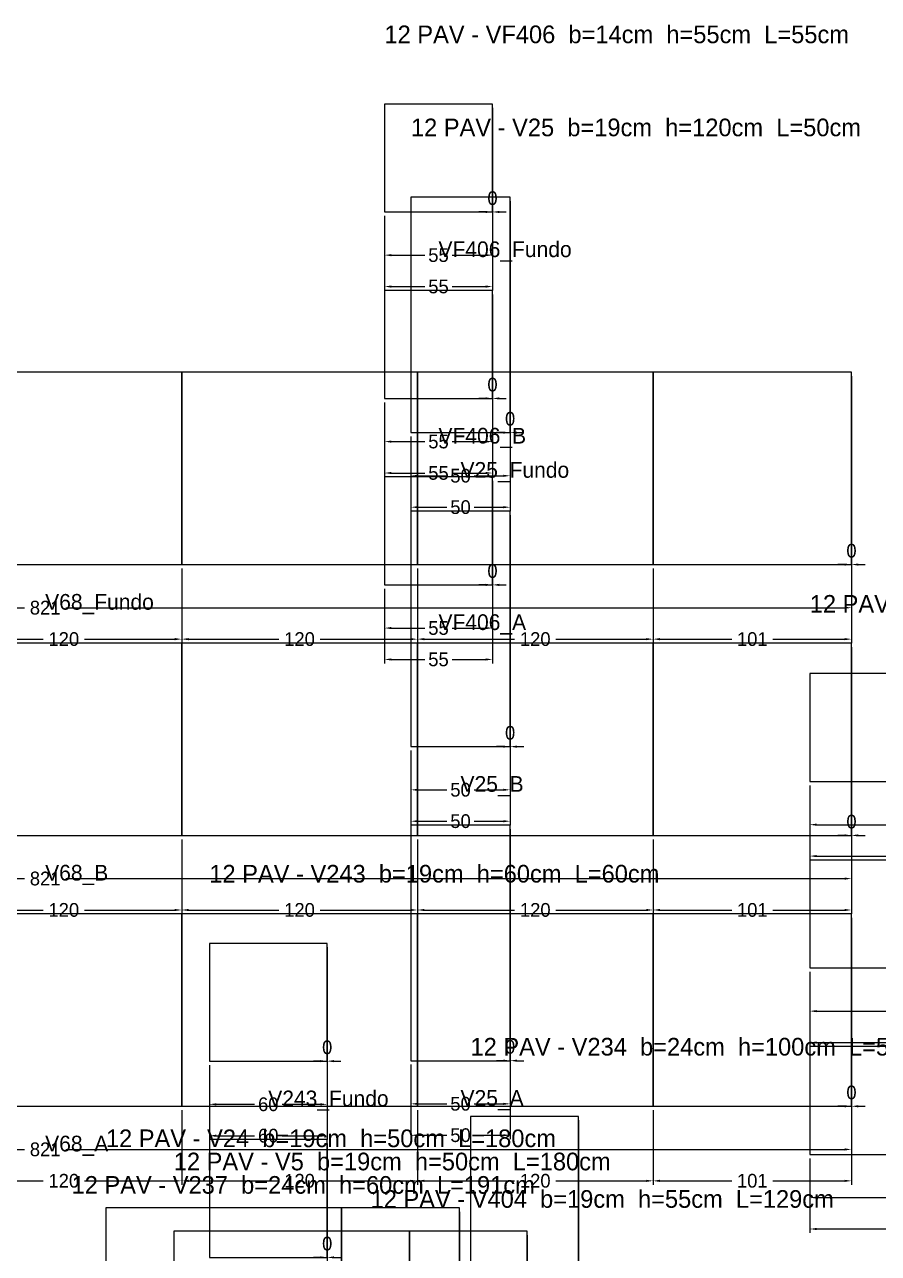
# Model space of a CAD drawing. Header units: metres. Extents: x 946 to 6411, y 1397 to 3666.
# Drawn here: x 4491 to 4925, y 2644 to 3270 of the extents above; entities that cross this region are included whole.
import ezdxf

# ---------------------------------------------------------------- set-up
doc = ezdxf.new("R2010")
doc.units = ezdxf.units.M
doc.layers.add('COTA', color=3, linetype='Continuous')
doc.dimstyles.new('COTA_VIG', dxfattribs={"dimtxt": 7, "dimasz": 3.5, "dimexe": 2, "dimexo": 2, "dimgap": 1.5, "dimtad": 1, "dimdec": 1, "dimcen": 2.5, "dimclrd": 3, "dimclre": 3, "dimclrt": 3, "dimazin": 3, "dimtfac": 1, "dimtmove": 0, "dimatfit": 3})

# ---------------------------------------------------------------- blocks, each defined once
blk = doc.blocks.new('_CLOSEDFILLED')
at = {"color": 0, "linetype": 'BYBLOCK'}
blk.add_solid([(-1, 0.16), (0, 0), (-1, -0.16)], dxfattribs=at)
blk = doc.blocks.new('*D271')
at = {"color": 3}
for p, q in [((4687.32, 2740.25), (4687.32, 2718.25)), ((4737.82, 2740.25), (4737.82, 2718.25)), ((4690.82, 2720.25), (4705.57, 2720.25)), ((4719.57, 2720.25), (4734.32, 2720.25))]:
    blk.add_line(p, q, dxfattribs=at)
at = {"layer": 'Defpoints'}
for p in [(4687.32, 2742.25), (4737.82, 2742.25), (4687.32, 2720.25)]:
    blk.add_point(p, dxfattribs=at)
at = {"layer": 'COTA', "color": 3, "xscale": 3.5, "yscale": 3.5, "rotation": 180}
blk.add_blockref('_CLOSEDFILLED', (4687.32, 2720.25), dxfattribs=at)
at = {"layer": 'COTA', "color": 3, "xscale": 3.5, "yscale": 3.5}
blk.add_blockref('_CLOSEDFILLED', (4737.82, 2720.25), dxfattribs=at)
at = {"layer": 'COTA', "color": 3, "insert": (4712.57, 2720.25), "char_height": 7, "attachment_point": 5}
blk.add_mtext('50', dxfattribs=at)
blk = doc.blocks.new('*D272')
at = {"color": 3}
for p, q in [((4687.32, 2740.25), (4687.32, 2702.25)), ((4737.82, 2740.25), (4737.82, 2702.25)), ((4690.82, 2704.25), (4705.57, 2704.25)), ((4719.57, 2704.25), (4734.32, 2704.25))]:
    blk.add_line(p, q, dxfattribs=at)
at = {"layer": 'Defpoints'}
for p in [(4687.32, 2742.25), (4737.82, 2742.25), (4687.32, 2704.25)]:
    blk.add_point(p, dxfattribs=at)
at = {"layer": 'COTA', "color": 3, "xscale": 3.5, "yscale": 3.5, "rotation": 180}
blk.add_blockref('_CLOSEDFILLED', (4687.32, 2704.25), dxfattribs=at)
at = {"layer": 'COTA', "color": 3, "xscale": 3.5, "yscale": 3.5}
blk.add_blockref('_CLOSEDFILLED', (4737.82, 2704.25), dxfattribs=at)
at = {"layer": 'COTA', "color": 3, "insert": (4712.57, 2704.25), "char_height": 7, "attachment_point": 5}
blk.add_mtext('50', dxfattribs=at)
blk = doc.blocks.new('*D274')
at = {"color": 3}
for p, q in [((4687.32, 2900.25), (4687.32, 2878.25)), ((4737.82, 2900.25), (4737.82, 2878.25)), ((4690.82, 2880.25), (4705.57, 2880.25)), ((4719.57, 2880.25), (4734.32, 2880.25))]:
    blk.add_line(p, q, dxfattribs=at)
at = {"layer": 'Defpoints'}
for p in [(4687.32, 2902.25), (4737.82, 2902.25), (4687.32, 2880.25)]:
    blk.add_point(p, dxfattribs=at)
at = {"layer": 'COTA', "color": 3, "xscale": 3.5, "yscale": 3.5, "rotation": 180}
blk.add_blockref('_CLOSEDFILLED', (4687.32, 2880.25), dxfattribs=at)
at = {"layer": 'COTA', "color": 3, "xscale": 3.5, "yscale": 3.5}
blk.add_blockref('_CLOSEDFILLED', (4737.82, 2880.25), dxfattribs=at)
at = {"layer": 'COTA', "color": 3, "insert": (4712.57, 2880.25), "char_height": 7, "attachment_point": 5}
blk.add_mtext('50', dxfattribs=at)
blk = doc.blocks.new('*D275')
at = {"color": 3}
for p, q in [((4687.32, 2900.25), (4687.32, 2862.25)), ((4737.82, 2900.25), (4737.82, 2862.25)), ((4690.82, 2864.25), (4705.57, 2864.25)), ((4719.57, 2864.25), (4734.32, 2864.25))]:
    blk.add_line(p, q, dxfattribs=at)
at = {"layer": 'Defpoints'}
for p in [(4687.32, 2902.25), (4737.82, 2902.25), (4687.32, 2864.25)]:
    blk.add_point(p, dxfattribs=at)
at = {"layer": 'COTA', "color": 3, "xscale": 3.5, "yscale": 3.5, "rotation": 180}
blk.add_blockref('_CLOSEDFILLED', (4687.32, 2864.25), dxfattribs=at)
at = {"layer": 'COTA', "color": 3, "xscale": 3.5, "yscale": 3.5}
blk.add_blockref('_CLOSEDFILLED', (4737.82, 2864.25), dxfattribs=at)
at = {"layer": 'COTA', "color": 3, "insert": (4712.57, 2864.25), "char_height": 7, "attachment_point": 5}
blk.add_mtext('50', dxfattribs=at)
blk = doc.blocks.new('*D277')
at = {"color": 3}
for p, q in [((4687.32, 3060.25), (4687.32, 3038.25)), ((4737.82, 3060.25), (4737.82, 3038.25)), ((4690.82, 3040.25), (4705.57, 3040.25)), ((4719.57, 3040.25), (4734.32, 3040.25))]:
    blk.add_line(p, q, dxfattribs=at)
at = {"layer": 'Defpoints'}
for p in [(4687.32, 3062.25), (4737.82, 3062.25), (4687.32, 3040.25)]:
    blk.add_point(p, dxfattribs=at)
at = {"layer": 'COTA', "color": 3, "xscale": 3.5, "yscale": 3.5, "rotation": 180}
blk.add_blockref('_CLOSEDFILLED', (4687.32, 3040.25), dxfattribs=at)
at = {"layer": 'COTA', "color": 3, "xscale": 3.5, "yscale": 3.5}
blk.add_blockref('_CLOSEDFILLED', (4737.82, 3040.25), dxfattribs=at)
at = {"layer": 'COTA', "color": 3, "insert": (4712.57, 3040.25), "char_height": 7, "attachment_point": 5}
blk.add_mtext('50', dxfattribs=at)
blk = doc.blocks.new('*D278')
at = {"color": 3}
for p, q in [((4687.32, 3060.25), (4687.32, 3022.25)), ((4737.82, 3060.25), (4737.82, 3022.25)), ((4690.82, 3024.25), (4705.57, 3024.25)), ((4719.57, 3024.25), (4734.32, 3024.25))]:
    blk.add_line(p, q, dxfattribs=at)
at = {"layer": 'Defpoints'}
for p in [(4687.32, 3062.25), (4737.82, 3062.25), (4687.32, 3024.25)]:
    blk.add_point(p, dxfattribs=at)
at = {"layer": 'COTA', "color": 3, "xscale": 3.5, "yscale": 3.5, "rotation": 180}
blk.add_blockref('_CLOSEDFILLED', (4687.32, 3024.25), dxfattribs=at)
at = {"layer": 'COTA', "color": 3, "xscale": 3.5, "yscale": 3.5}
blk.add_blockref('_CLOSEDFILLED', (4737.82, 3024.25), dxfattribs=at)
at = {"layer": 'COTA', "color": 3, "insert": (4712.57, 3024.25), "char_height": 7, "attachment_point": 5}
blk.add_mtext('50', dxfattribs=at)
blk = doc.blocks.new('*D598')
at = {"color": 3}
for p, q in [((4090.61, 2717.02), (4090.61, 2695.02)), ((4911.61, 2717.02), (4911.61, 2695.02)), ((4094.11, 2697.02), (4490.61, 2697.02)), ((4511.61, 2697.02), (4908.11, 2697.02))]:
    blk.add_line(p, q, dxfattribs=at)
at = {"layer": 'Defpoints'}
for p in [(4090.61, 2719.02), (4911.61, 2719.02), (4090.61, 2697.02)]:
    blk.add_point(p, dxfattribs=at)
at = {"layer": 'COTA', "color": 3, "xscale": 3.5, "yscale": 3.5, "rotation": 180}
blk.add_blockref('_CLOSEDFILLED', (4090.61, 2697.02), dxfattribs=at)
at = {"layer": 'COTA', "color": 3, "xscale": 3.5, "yscale": 3.5}
blk.add_blockref('_CLOSEDFILLED', (4911.61, 2697.02), dxfattribs=at)
at = {"layer": 'COTA', "color": 3, "insert": (4501.11, 2697.02), "char_height": 7, "attachment_point": 5}
blk.add_mtext('821', dxfattribs=at)
blk = doc.blocks.new('*D602')
at = {"color": 3}
for p, q in [((4450.61, 2717.02), (4450.61, 2679.02)), ((4570.61, 2717.02), (4570.61, 2679.02)), ((4454.11, 2681.02), (4500.11, 2681.02)), ((4521.11, 2681.02), (4567.11, 2681.02))]:
    blk.add_line(p, q, dxfattribs=at)
at = {"layer": 'Defpoints'}
for p in [(4450.61, 2719.02), (4570.61, 2719.02), (4450.61, 2681.02)]:
    blk.add_point(p, dxfattribs=at)
at = {"layer": 'COTA', "color": 3, "xscale": 3.5, "yscale": 3.5, "rotation": 180}
blk.add_blockref('_CLOSEDFILLED', (4450.61, 2681.02), dxfattribs=at)
at = {"layer": 'COTA', "color": 3, "xscale": 3.5, "yscale": 3.5}
blk.add_blockref('_CLOSEDFILLED', (4570.61, 2681.02), dxfattribs=at)
at = {"layer": 'COTA', "color": 3, "insert": (4510.61, 2681.02), "char_height": 7, "attachment_point": 5}
blk.add_mtext('120', dxfattribs=at)
blk = doc.blocks.new('*D603')
at = {"color": 3}
for p, q in [((4570.61, 2717.02), (4570.61, 2679.02)), ((4690.61, 2717.02), (4690.61, 2679.02)), ((4574.11, 2681.02), (4620.11, 2681.02)), ((4641.11, 2681.02), (4687.11, 2681.02))]:
    blk.add_line(p, q, dxfattribs=at)
at = {"layer": 'Defpoints'}
for p in [(4570.61, 2719.02), (4690.61, 2719.02), (4570.61, 2681.02)]:
    blk.add_point(p, dxfattribs=at)
at = {"layer": 'COTA', "color": 3, "xscale": 3.5, "yscale": 3.5, "rotation": 180}
blk.add_blockref('_CLOSEDFILLED', (4570.61, 2681.02), dxfattribs=at)
at = {"layer": 'COTA', "color": 3, "xscale": 3.5, "yscale": 3.5}
blk.add_blockref('_CLOSEDFILLED', (4690.61, 2681.02), dxfattribs=at)
at = {"layer": 'COTA', "color": 3, "insert": (4630.61, 2681.02), "char_height": 7, "attachment_point": 5}
blk.add_mtext('120', dxfattribs=at)
blk = doc.blocks.new('*D604')
at = {"color": 3}
for p, q in [((4690.61, 2717.02), (4690.61, 2679.02)), ((4810.61, 2717.02), (4810.61, 2679.02)), ((4694.11, 2681.02), (4740.11, 2681.02)), ((4761.11, 2681.02), (4807.11, 2681.02))]:
    blk.add_line(p, q, dxfattribs=at)
at = {"layer": 'Defpoints'}
for p in [(4690.61, 2719.02), (4810.61, 2719.02), (4690.61, 2681.02)]:
    blk.add_point(p, dxfattribs=at)
at = {"layer": 'COTA', "color": 3, "xscale": 3.5, "yscale": 3.5, "rotation": 180}
blk.add_blockref('_CLOSEDFILLED', (4690.61, 2681.02), dxfattribs=at)
at = {"layer": 'COTA', "color": 3, "xscale": 3.5, "yscale": 3.5}
blk.add_blockref('_CLOSEDFILLED', (4810.61, 2681.02), dxfattribs=at)
at = {"layer": 'COTA', "color": 3, "insert": (4750.61, 2681.02), "char_height": 7, "attachment_point": 5}
blk.add_mtext('120', dxfattribs=at)
blk = doc.blocks.new('*D605')
at = {"color": 3}
for p, q in [((4810.61, 2717.02), (4810.61, 2679.02)), ((4911.61, 2717.02), (4911.61, 2679.02)), ((4814.11, 2681.02), (4850.61, 2681.02)), ((4871.61, 2681.02), (4908.11, 2681.02))]:
    blk.add_line(p, q, dxfattribs=at)
at = {"layer": 'Defpoints'}
for p in [(4810.61, 2719.02), (4911.61, 2719.02), (4810.61, 2681.02)]:
    blk.add_point(p, dxfattribs=at)
at = {"layer": 'COTA', "color": 3, "xscale": 3.5, "yscale": 3.5, "rotation": 180}
blk.add_blockref('_CLOSEDFILLED', (4810.61, 2681.02), dxfattribs=at)
at = {"layer": 'COTA', "color": 3, "xscale": 3.5, "yscale": 3.5}
blk.add_blockref('_CLOSEDFILLED', (4911.61, 2681.02), dxfattribs=at)
at = {"layer": 'COTA', "color": 3, "insert": (4861.11, 2681.02), "char_height": 7, "attachment_point": 5}
blk.add_mtext('101', dxfattribs=at)
blk = doc.blocks.new('*D607')
at = {"color": 3}
for p, q in [((4090.61, 2855.02), (4090.61, 2833.02)), ((4911.61, 2855.02), (4911.61, 2833.02)), ((4094.11, 2835.02), (4490.61, 2835.02)), ((4511.61, 2835.02), (4908.11, 2835.02))]:
    blk.add_line(p, q, dxfattribs=at)
at = {"layer": 'Defpoints'}
for p in [(4090.61, 2857.02), (4911.61, 2857.02), (4090.61, 2835.02)]:
    blk.add_point(p, dxfattribs=at)
at = {"layer": 'COTA', "color": 3, "xscale": 3.5, "yscale": 3.5, "rotation": 180}
blk.add_blockref('_CLOSEDFILLED', (4090.61, 2835.02), dxfattribs=at)
at = {"layer": 'COTA', "color": 3, "xscale": 3.5, "yscale": 3.5}
blk.add_blockref('_CLOSEDFILLED', (4911.61, 2835.02), dxfattribs=at)
at = {"layer": 'COTA', "color": 3, "insert": (4501.11, 2835.02), "char_height": 7, "attachment_point": 5}
blk.add_mtext('821', dxfattribs=at)
blk = doc.blocks.new('*D611')
at = {"color": 3}
for p, q in [((4450.61, 2855.02), (4450.61, 2817.02)), ((4570.61, 2855.02), (4570.61, 2817.02)), ((4454.11, 2819.02), (4500.11, 2819.02)), ((4521.11, 2819.02), (4567.11, 2819.02))]:
    blk.add_line(p, q, dxfattribs=at)
at = {"layer": 'Defpoints'}
for p in [(4450.61, 2857.02), (4570.61, 2857.02), (4450.61, 2819.02)]:
    blk.add_point(p, dxfattribs=at)
at = {"layer": 'COTA', "color": 3, "xscale": 3.5, "yscale": 3.5, "rotation": 180}
blk.add_blockref('_CLOSEDFILLED', (4450.61, 2819.02), dxfattribs=at)
at = {"layer": 'COTA', "color": 3, "xscale": 3.5, "yscale": 3.5}
blk.add_blockref('_CLOSEDFILLED', (4570.61, 2819.02), dxfattribs=at)
at = {"layer": 'COTA', "color": 3, "insert": (4510.61, 2819.02), "char_height": 7, "attachment_point": 5}
blk.add_mtext('120', dxfattribs=at)
blk = doc.blocks.new('*D612')
at = {"color": 3}
for p, q in [((4570.61, 2855.02), (4570.61, 2817.02)), ((4690.61, 2855.02), (4690.61, 2817.02)), ((4574.11, 2819.02), (4620.11, 2819.02)), ((4641.11, 2819.02), (4687.11, 2819.02))]:
    blk.add_line(p, q, dxfattribs=at)
at = {"layer": 'Defpoints'}
for p in [(4570.61, 2857.02), (4690.61, 2857.02), (4570.61, 2819.02)]:
    blk.add_point(p, dxfattribs=at)
at = {"layer": 'COTA', "color": 3, "xscale": 3.5, "yscale": 3.5, "rotation": 180}
blk.add_blockref('_CLOSEDFILLED', (4570.61, 2819.02), dxfattribs=at)
at = {"layer": 'COTA', "color": 3, "xscale": 3.5, "yscale": 3.5}
blk.add_blockref('_CLOSEDFILLED', (4690.61, 2819.02), dxfattribs=at)
at = {"layer": 'COTA', "color": 3, "insert": (4630.61, 2819.02), "char_height": 7, "attachment_point": 5}
blk.add_mtext('120', dxfattribs=at)
blk = doc.blocks.new('*D613')
at = {"color": 3}
for p, q in [((4690.61, 2855.02), (4690.61, 2817.02)), ((4810.61, 2855.02), (4810.61, 2817.02)), ((4694.11, 2819.02), (4740.11, 2819.02)), ((4761.11, 2819.02), (4807.11, 2819.02))]:
    blk.add_line(p, q, dxfattribs=at)
at = {"layer": 'Defpoints'}
for p in [(4690.61, 2857.02), (4810.61, 2857.02), (4690.61, 2819.02)]:
    blk.add_point(p, dxfattribs=at)
at = {"layer": 'COTA', "color": 3, "xscale": 3.5, "yscale": 3.5, "rotation": 180}
blk.add_blockref('_CLOSEDFILLED', (4690.61, 2819.02), dxfattribs=at)
at = {"layer": 'COTA', "color": 3, "xscale": 3.5, "yscale": 3.5}
blk.add_blockref('_CLOSEDFILLED', (4810.61, 2819.02), dxfattribs=at)
at = {"layer": 'COTA', "color": 3, "insert": (4750.61, 2819.02), "char_height": 7, "attachment_point": 5}
blk.add_mtext('120', dxfattribs=at)
blk = doc.blocks.new('*D614')
at = {"color": 3}
for p, q in [((4810.61, 2855.02), (4810.61, 2817.02)), ((4911.61, 2855.02), (4911.61, 2817.02)), ((4814.11, 2819.02), (4850.61, 2819.02)), ((4871.61, 2819.02), (4908.11, 2819.02))]:
    blk.add_line(p, q, dxfattribs=at)
at = {"layer": 'Defpoints'}
for p in [(4810.61, 2857.02), (4911.61, 2857.02), (4810.61, 2819.02)]:
    blk.add_point(p, dxfattribs=at)
at = {"layer": 'COTA', "color": 3, "xscale": 3.5, "yscale": 3.5, "rotation": 180}
blk.add_blockref('_CLOSEDFILLED', (4810.61, 2819.02), dxfattribs=at)
at = {"layer": 'COTA', "color": 3, "xscale": 3.5, "yscale": 3.5}
blk.add_blockref('_CLOSEDFILLED', (4911.61, 2819.02), dxfattribs=at)
at = {"layer": 'COTA', "color": 3, "insert": (4861.11, 2819.02), "char_height": 7, "attachment_point": 5}
blk.add_mtext('101', dxfattribs=at)
blk = doc.blocks.new('*D616')
at = {"color": 3}
for p, q in [((4090.61, 2993.02), (4090.61, 2971.02)), ((4911.61, 2993.02), (4911.61, 2971.02)), ((4094.11, 2973.02), (4490.61, 2973.02)), ((4511.61, 2973.02), (4908.11, 2973.02))]:
    blk.add_line(p, q, dxfattribs=at)
at = {"layer": 'Defpoints'}
for p in [(4090.61, 2995.02), (4911.61, 2995.02), (4090.61, 2973.02)]:
    blk.add_point(p, dxfattribs=at)
at = {"layer": 'COTA', "color": 3, "xscale": 3.5, "yscale": 3.5, "rotation": 180}
blk.add_blockref('_CLOSEDFILLED', (4090.61, 2973.02), dxfattribs=at)
at = {"layer": 'COTA', "color": 3, "xscale": 3.5, "yscale": 3.5}
blk.add_blockref('_CLOSEDFILLED', (4911.61, 2973.02), dxfattribs=at)
at = {"layer": 'COTA', "color": 3, "insert": (4501.11, 2973.02), "char_height": 7, "attachment_point": 5}
blk.add_mtext('821', dxfattribs=at)
blk = doc.blocks.new('*D620')
at = {"color": 3}
for p, q in [((4450.61, 2993.02), (4450.61, 2955.02)), ((4570.61, 2993.02), (4570.61, 2955.02)), ((4454.11, 2957.02), (4500.11, 2957.02)), ((4521.11, 2957.02), (4567.11, 2957.02))]:
    blk.add_line(p, q, dxfattribs=at)
at = {"layer": 'Defpoints'}
for p in [(4450.61, 2995.02), (4570.61, 2995.02), (4450.61, 2957.02)]:
    blk.add_point(p, dxfattribs=at)
at = {"layer": 'COTA', "color": 3, "xscale": 3.5, "yscale": 3.5, "rotation": 180}
blk.add_blockref('_CLOSEDFILLED', (4450.61, 2957.02), dxfattribs=at)
at = {"layer": 'COTA', "color": 3, "xscale": 3.5, "yscale": 3.5}
blk.add_blockref('_CLOSEDFILLED', (4570.61, 2957.02), dxfattribs=at)
at = {"layer": 'COTA', "color": 3, "insert": (4510.61, 2957.02), "char_height": 7, "attachment_point": 5}
blk.add_mtext('120', dxfattribs=at)
blk = doc.blocks.new('*D621')
at = {"color": 3}
for p, q in [((4570.61, 2993.02), (4570.61, 2955.02)), ((4690.61, 2993.02), (4690.61, 2955.02)), ((4574.11, 2957.02), (4620.11, 2957.02)), ((4641.11, 2957.02), (4687.11, 2957.02))]:
    blk.add_line(p, q, dxfattribs=at)
at = {"layer": 'Defpoints'}
for p in [(4570.61, 2995.02), (4690.61, 2995.02), (4570.61, 2957.02)]:
    blk.add_point(p, dxfattribs=at)
at = {"layer": 'COTA', "color": 3, "xscale": 3.5, "yscale": 3.5, "rotation": 180}
blk.add_blockref('_CLOSEDFILLED', (4570.61, 2957.02), dxfattribs=at)
at = {"layer": 'COTA', "color": 3, "xscale": 3.5, "yscale": 3.5}
blk.add_blockref('_CLOSEDFILLED', (4690.61, 2957.02), dxfattribs=at)
at = {"layer": 'COTA', "color": 3, "insert": (4630.61, 2957.02), "char_height": 7, "attachment_point": 5}
blk.add_mtext('120', dxfattribs=at)
blk = doc.blocks.new('*D622')
at = {"color": 3}
for p, q in [((4690.61, 2993.02), (4690.61, 2955.02)), ((4810.61, 2993.02), (4810.61, 2955.02)), ((4694.11, 2957.02), (4740.11, 2957.02)), ((4761.11, 2957.02), (4807.11, 2957.02))]:
    blk.add_line(p, q, dxfattribs=at)
at = {"layer": 'Defpoints'}
for p in [(4690.61, 2995.02), (4810.61, 2995.02), (4690.61, 2957.02)]:
    blk.add_point(p, dxfattribs=at)
at = {"layer": 'COTA', "color": 3, "xscale": 3.5, "yscale": 3.5, "rotation": 180}
blk.add_blockref('_CLOSEDFILLED', (4690.61, 2957.02), dxfattribs=at)
at = {"layer": 'COTA', "color": 3, "xscale": 3.5, "yscale": 3.5}
blk.add_blockref('_CLOSEDFILLED', (4810.61, 2957.02), dxfattribs=at)
at = {"layer": 'COTA', "color": 3, "insert": (4750.61, 2957.02), "char_height": 7, "attachment_point": 5}
blk.add_mtext('120', dxfattribs=at)
blk = doc.blocks.new('*D623')
at = {"color": 3}
for p, q in [((4810.61, 2993.02), (4810.61, 2955.02)), ((4911.61, 2993.02), (4911.61, 2955.02)), ((4814.11, 2957.02), (4850.61, 2957.02)), ((4871.61, 2957.02), (4908.11, 2957.02))]:
    blk.add_line(p, q, dxfattribs=at)
at = {"layer": 'Defpoints'}
for p in [(4810.61, 2995.02), (4911.61, 2995.02), (4810.61, 2957.02)]:
    blk.add_point(p, dxfattribs=at)
at = {"layer": 'COTA', "color": 3, "xscale": 3.5, "yscale": 3.5, "rotation": 180}
blk.add_blockref('_CLOSEDFILLED', (4810.61, 2957.02), dxfattribs=at)
at = {"layer": 'COTA', "color": 3, "xscale": 3.5, "yscale": 3.5}
blk.add_blockref('_CLOSEDFILLED', (4911.61, 2957.02), dxfattribs=at)
at = {"layer": 'COTA', "color": 3, "insert": (4861.11, 2957.02), "char_height": 7, "attachment_point": 5}
blk.add_mtext('101', dxfattribs=at)
blk = doc.blocks.new('*D634')
at = {"color": 3}
for p, q in [((4890.37, 2692.49), (4890.37, 2670.49)), ((4986.87, 2692.49), (4986.87, 2670.49)), ((4893.87, 2672.49), (4931.62, 2672.49)), ((4945.62, 2672.49), (4983.37, 2672.49))]:
    blk.add_line(p, q, dxfattribs=at)
at = {"layer": 'Defpoints'}
for p in [(4890.37, 2694.49), (4986.87, 2694.49), (4890.37, 2672.49)]:
    blk.add_point(p, dxfattribs=at)
at = {"layer": 'COTA', "color": 3, "xscale": 3.5, "yscale": 3.5, "rotation": 180}
blk.add_blockref('_CLOSEDFILLED', (4890.37, 2672.49), dxfattribs=at)
at = {"layer": 'COTA', "color": 3, "xscale": 3.5, "yscale": 3.5}
blk.add_blockref('_CLOSEDFILLED', (4986.87, 2672.49), dxfattribs=at)
at = {"layer": 'COTA', "color": 3, "insert": (4938.62, 2672.49), "char_height": 7, "attachment_point": 5}
blk.add_mtext('96', dxfattribs=at)
blk = doc.blocks.new('*D635')
at = {"color": 3}
for p, q in [((4890.37, 2692.49), (4890.37, 2654.49)), ((4986.87, 2692.49), (4986.87, 2654.49)), ((4893.87, 2656.49), (4931.62, 2656.49)), ((4945.62, 2656.49), (4983.37, 2656.49))]:
    blk.add_line(p, q, dxfattribs=at)
at = {"layer": 'Defpoints'}
for p in [(4890.37, 2694.49), (4986.87, 2694.49), (4890.37, 2656.49)]:
    blk.add_point(p, dxfattribs=at)
at = {"layer": 'COTA', "color": 3, "xscale": 3.5, "yscale": 3.5, "rotation": 180}
blk.add_blockref('_CLOSEDFILLED', (4890.37, 2656.49), dxfattribs=at)
at = {"layer": 'COTA', "color": 3, "xscale": 3.5, "yscale": 3.5}
blk.add_blockref('_CLOSEDFILLED', (4986.87, 2656.49), dxfattribs=at)
at = {"layer": 'COTA', "color": 3, "insert": (4938.62, 2656.49), "char_height": 7, "attachment_point": 5}
blk.add_mtext('96', dxfattribs=at)
blk = doc.blocks.new('*D637')
at = {"color": 3}
for p, q in [((4890.37, 2787.49), (4890.37, 2765.49)), ((4986.87, 2787.49), (4986.87, 2765.49)), ((4893.87, 2767.49), (4931.62, 2767.49)), ((4945.62, 2767.49), (4983.37, 2767.49))]:
    blk.add_line(p, q, dxfattribs=at)
at = {"layer": 'Defpoints'}
for p in [(4890.37, 2789.49), (4986.87, 2789.49), (4890.37, 2767.49)]:
    blk.add_point(p, dxfattribs=at)
at = {"layer": 'COTA', "color": 3, "xscale": 3.5, "yscale": 3.5, "rotation": 180}
blk.add_blockref('_CLOSEDFILLED', (4890.37, 2767.49), dxfattribs=at)
at = {"layer": 'COTA', "color": 3, "xscale": 3.5, "yscale": 3.5}
blk.add_blockref('_CLOSEDFILLED', (4986.87, 2767.49), dxfattribs=at)
at = {"layer": 'COTA', "color": 3, "insert": (4938.62, 2767.49), "char_height": 7, "attachment_point": 5}
blk.add_mtext('96', dxfattribs=at)
blk = doc.blocks.new('*D638')
at = {"color": 3}
for p, q in [((4890.37, 2787.49), (4890.37, 2749.49)), ((4986.87, 2787.49), (4986.87, 2749.49)), ((4893.87, 2751.49), (4931.62, 2751.49)), ((4945.62, 2751.49), (4983.37, 2751.49))]:
    blk.add_line(p, q, dxfattribs=at)
at = {"layer": 'Defpoints'}
for p in [(4890.37, 2789.49), (4986.87, 2789.49), (4890.37, 2751.49)]:
    blk.add_point(p, dxfattribs=at)
at = {"layer": 'COTA', "color": 3, "xscale": 3.5, "yscale": 3.5, "rotation": 180}
blk.add_blockref('_CLOSEDFILLED', (4890.37, 2751.49), dxfattribs=at)
at = {"layer": 'COTA', "color": 3, "xscale": 3.5, "yscale": 3.5}
blk.add_blockref('_CLOSEDFILLED', (4986.87, 2751.49), dxfattribs=at)
at = {"layer": 'COTA', "color": 3, "insert": (4938.62, 2751.49), "char_height": 7, "attachment_point": 5}
blk.add_mtext('96', dxfattribs=at)
blk = doc.blocks.new('*D640')
at = {"color": 3}
for p, q in [((4890.37, 2882.49), (4890.37, 2860.49)), ((4986.87, 2882.49), (4986.87, 2860.49)), ((4893.87, 2862.49), (4931.62, 2862.49)), ((4945.62, 2862.49), (4983.37, 2862.49))]:
    blk.add_line(p, q, dxfattribs=at)
at = {"layer": 'Defpoints'}
for p in [(4890.37, 2884.49), (4986.87, 2884.49), (4890.37, 2862.49)]:
    blk.add_point(p, dxfattribs=at)
at = {"layer": 'COTA', "color": 3, "xscale": 3.5, "yscale": 3.5, "rotation": 180}
blk.add_blockref('_CLOSEDFILLED', (4890.37, 2862.49), dxfattribs=at)
at = {"layer": 'COTA', "color": 3, "xscale": 3.5, "yscale": 3.5}
blk.add_blockref('_CLOSEDFILLED', (4986.87, 2862.49), dxfattribs=at)
at = {"layer": 'COTA', "color": 3, "insert": (4938.62, 2862.49), "char_height": 7, "attachment_point": 5}
blk.add_mtext('96', dxfattribs=at)
blk = doc.blocks.new('*D641')
at = {"color": 3}
for p, q in [((4890.37, 2882.49), (4890.37, 2844.49)), ((4986.87, 2882.49), (4986.87, 2844.49)), ((4893.87, 2846.49), (4931.62, 2846.49)), ((4945.62, 2846.49), (4983.37, 2846.49))]:
    blk.add_line(p, q, dxfattribs=at)
at = {"layer": 'Defpoints'}
for p in [(4890.37, 2884.49), (4986.87, 2884.49), (4890.37, 2846.49)]:
    blk.add_point(p, dxfattribs=at)
at = {"layer": 'COTA', "color": 3, "xscale": 3.5, "yscale": 3.5, "rotation": 180}
blk.add_blockref('_CLOSEDFILLED', (4890.37, 2846.49), dxfattribs=at)
at = {"layer": 'COTA', "color": 3, "xscale": 3.5, "yscale": 3.5}
blk.add_blockref('_CLOSEDFILLED', (4986.87, 2846.49), dxfattribs=at)
at = {"layer": 'COTA', "color": 3, "insert": (4938.62, 2846.49), "char_height": 7, "attachment_point": 5}
blk.add_mtext('96', dxfattribs=at)
blk = doc.blocks.new('*D1228')
at = {"color": 3}
for p, q in [((4584.69, 2740.01), (4584.69, 2718.01)), ((4644.69, 2740.01), (4644.69, 2718.01)), ((4588.19, 2720.01), (4607.69, 2720.01)), ((4621.69, 2720.01), (4641.19, 2720.01))]:
    blk.add_line(p, q, dxfattribs=at)
at = {"layer": 'Defpoints'}
for p in [(4584.69, 2742.01), (4644.69, 2742.01), (4584.69, 2720.01)]:
    blk.add_point(p, dxfattribs=at)
at = {"layer": 'COTA', "color": 3, "xscale": 3.5, "yscale": 3.5, "rotation": 180}
blk.add_blockref('_CLOSEDFILLED', (4584.69, 2720.01), dxfattribs=at)
at = {"layer": 'COTA', "color": 3, "xscale": 3.5, "yscale": 3.5}
blk.add_blockref('_CLOSEDFILLED', (4644.69, 2720.01), dxfattribs=at)
at = {"layer": 'COTA', "color": 3, "insert": (4614.69, 2720.01), "char_height": 7, "attachment_point": 5}
blk.add_mtext('60', dxfattribs=at)
blk = doc.blocks.new('*D1229')
at = {"color": 3}
for p, q in [((4584.69, 2740.01), (4584.69, 2702.01)), ((4644.69, 2740.01), (4644.69, 2702.01)), ((4588.19, 2704.01), (4607.69, 2704.01)), ((4621.69, 2704.01), (4641.19, 2704.01))]:
    blk.add_line(p, q, dxfattribs=at)
at = {"layer": 'Defpoints'}
for p in [(4584.69, 2742.01), (4644.69, 2742.01), (4584.69, 2704.01)]:
    blk.add_point(p, dxfattribs=at)
at = {"layer": 'COTA', "color": 3, "xscale": 3.5, "yscale": 3.5, "rotation": 180}
blk.add_blockref('_CLOSEDFILLED', (4584.69, 2704.01), dxfattribs=at)
at = {"layer": 'COTA', "color": 3, "xscale": 3.5, "yscale": 3.5}
blk.add_blockref('_CLOSEDFILLED', (4644.69, 2704.01), dxfattribs=at)
at = {"layer": 'COTA', "color": 3, "insert": (4614.69, 2704.01), "char_height": 7, "attachment_point": 5}
blk.add_mtext('60', dxfattribs=at)
blk = doc.blocks.new('*D1837')
at = {"color": 3}
for p, q in [((4673.85, 2982.67), (4673.85, 2960.67)), ((4728.85, 2982.67), (4728.85, 2960.67)), ((4677.35, 2962.67), (4694.35, 2962.67)), ((4708.35, 2962.67), (4725.35, 2962.67))]:
    blk.add_line(p, q, dxfattribs=at)
at = {"layer": 'Defpoints'}
for p in [(4673.85, 2984.67), (4728.85, 2984.67), (4673.85, 2962.67)]:
    blk.add_point(p, dxfattribs=at)
at = {"layer": 'COTA', "color": 3, "xscale": 3.5, "yscale": 3.5, "rotation": 180}
blk.add_blockref('_CLOSEDFILLED', (4673.85, 2962.67), dxfattribs=at)
at = {"layer": 'COTA', "color": 3, "xscale": 3.5, "yscale": 3.5}
blk.add_blockref('_CLOSEDFILLED', (4728.85, 2962.67), dxfattribs=at)
at = {"layer": 'COTA', "color": 3, "insert": (4701.35, 2962.67), "char_height": 7, "attachment_point": 5}
blk.add_mtext('55', dxfattribs=at)
blk = doc.blocks.new('*D1838')
at = {"color": 3}
for p, q in [((4673.85, 2982.67), (4673.85, 2944.67)), ((4728.85, 2982.67), (4728.85, 2944.67)), ((4677.35, 2946.67), (4694.35, 2946.67)), ((4708.35, 2946.67), (4725.35, 2946.67))]:
    blk.add_line(p, q, dxfattribs=at)
at = {"layer": 'Defpoints'}
for p in [(4673.85, 2984.67), (4728.85, 2984.67), (4673.85, 2946.67)]:
    blk.add_point(p, dxfattribs=at)
at = {"layer": 'COTA', "color": 3, "xscale": 3.5, "yscale": 3.5, "rotation": 180}
blk.add_blockref('_CLOSEDFILLED', (4673.85, 2946.67), dxfattribs=at)
at = {"layer": 'COTA', "color": 3, "xscale": 3.5, "yscale": 3.5}
blk.add_blockref('_CLOSEDFILLED', (4728.85, 2946.67), dxfattribs=at)
at = {"layer": 'COTA', "color": 3, "insert": (4701.35, 2946.67), "char_height": 7, "attachment_point": 5}
blk.add_mtext('55', dxfattribs=at)
blk = doc.blocks.new('*D1840')
at = {"color": 3}
for p, q in [((4673.85, 3077.67), (4673.85, 3055.67)), ((4728.85, 3077.67), (4728.85, 3055.67)), ((4677.35, 3057.67), (4694.35, 3057.67)), ((4708.35, 3057.67), (4725.35, 3057.67))]:
    blk.add_line(p, q, dxfattribs=at)
at = {"layer": 'Defpoints'}
for p in [(4673.85, 3079.67), (4728.85, 3079.67), (4673.85, 3057.67)]:
    blk.add_point(p, dxfattribs=at)
at = {"layer": 'COTA', "color": 3, "xscale": 3.5, "yscale": 3.5, "rotation": 180}
blk.add_blockref('_CLOSEDFILLED', (4673.85, 3057.67), dxfattribs=at)
at = {"layer": 'COTA', "color": 3, "xscale": 3.5, "yscale": 3.5}
blk.add_blockref('_CLOSEDFILLED', (4728.85, 3057.67), dxfattribs=at)
at = {"layer": 'COTA', "color": 3, "insert": (4701.35, 3057.67), "char_height": 7, "attachment_point": 5}
blk.add_mtext('55', dxfattribs=at)
blk = doc.blocks.new('*D1841')
at = {"color": 3}
for p, q in [((4673.85, 3077.67), (4673.85, 3039.67)), ((4728.85, 3077.67), (4728.85, 3039.67)), ((4677.35, 3041.67), (4694.35, 3041.67)), ((4708.35, 3041.67), (4725.35, 3041.67))]:
    blk.add_line(p, q, dxfattribs=at)
at = {"layer": 'Defpoints'}
for p in [(4673.85, 3079.67), (4728.85, 3079.67), (4673.85, 3041.67)]:
    blk.add_point(p, dxfattribs=at)
at = {"layer": 'COTA', "color": 3, "xscale": 3.5, "yscale": 3.5, "rotation": 180}
blk.add_blockref('_CLOSEDFILLED', (4673.85, 3041.67), dxfattribs=at)
at = {"layer": 'COTA', "color": 3, "xscale": 3.5, "yscale": 3.5}
blk.add_blockref('_CLOSEDFILLED', (4728.85, 3041.67), dxfattribs=at)
at = {"layer": 'COTA', "color": 3, "insert": (4701.35, 3041.67), "char_height": 7, "attachment_point": 5}
blk.add_mtext('55', dxfattribs=at)
blk = doc.blocks.new('*D1843')
at = {"color": 3}
for p, q in [((4673.85, 3172.67), (4673.85, 3150.67)), ((4728.85, 3172.67), (4728.85, 3150.67)), ((4677.35, 3152.67), (4694.35, 3152.67)), ((4708.35, 3152.67), (4725.35, 3152.67))]:
    blk.add_line(p, q, dxfattribs=at)
at = {"layer": 'Defpoints'}
for p in [(4673.85, 3174.67), (4728.85, 3174.67), (4673.85, 3152.67)]:
    blk.add_point(p, dxfattribs=at)
at = {"layer": 'COTA', "color": 3, "xscale": 3.5, "yscale": 3.5, "rotation": 180}
blk.add_blockref('_CLOSEDFILLED', (4673.85, 3152.67), dxfattribs=at)
at = {"layer": 'COTA', "color": 3, "xscale": 3.5, "yscale": 3.5}
blk.add_blockref('_CLOSEDFILLED', (4728.85, 3152.67), dxfattribs=at)
at = {"layer": 'COTA', "color": 3, "insert": (4701.35, 3152.67), "char_height": 7, "attachment_point": 5}
blk.add_mtext('55', dxfattribs=at)
blk = doc.blocks.new('*D1844')
at = {"color": 3}
for p, q in [((4673.85, 3172.67), (4673.85, 3134.67)), ((4728.85, 3172.67), (4728.85, 3134.67)), ((4677.35, 3136.67), (4694.35, 3136.67)), ((4708.35, 3136.67), (4725.35, 3136.67))]:
    blk.add_line(p, q, dxfattribs=at)
at = {"layer": 'Defpoints'}
for p in [(4673.85, 3174.67), (4728.85, 3174.67), (4673.85, 3136.67)]:
    blk.add_point(p, dxfattribs=at)
at = {"layer": 'COTA', "color": 3, "xscale": 3.5, "yscale": 3.5, "rotation": 180}
blk.add_blockref('_CLOSEDFILLED', (4673.85, 3136.67), dxfattribs=at)
at = {"layer": 'COTA', "color": 3, "xscale": 3.5, "yscale": 3.5}
blk.add_blockref('_CLOSEDFILLED', (4728.85, 3136.67), dxfattribs=at)
at = {"layer": 'COTA', "color": 3, "insert": (4701.35, 3136.67), "char_height": 7, "attachment_point": 5}
blk.add_mtext('55', dxfattribs=at)

msp = doc.modelspace()

# ---------------------------------------------------------------- linework, layer by layer
at = {"layer": 'Paineis'}
for points in [[(4673.85, 3174.67), (4728.85, 3174.67), (4728.85, 3229.67), (4673.85, 3229.67)], [(4687.32, 3062.25), (4737.82, 3062.25), (4737.82, 3182.25), (4687.32, 3182.25)], [(4673.85, 3079.67), (4728.85, 3079.67), (4728.85, 3134.67), (4673.85, 3134.67)], [(4450.61, 2995.02), (4570.61, 2995.02), (4570.61, 3093.02), (4450.61, 3093.02)], [(4570.61, 2995.02), (4690.61, 2995.02), (4690.61, 3093.02), (4570.61, 3093.02)], [(4690.61, 2995.02), (4810.61, 2995.02), (4810.61, 3093.02), (4690.61, 3093.02)], [(4810.61, 2995.02), (4911.61, 2995.02), (4911.61, 3093.02), (4810.61, 3093.02)], [(4673.85, 2984.67), (4728.85, 2984.67), (4728.85, 3039.67), (4673.85, 3039.67)], [(4687.32, 2902.25), (4737.82, 2902.25), (4737.82, 3022.25), (4687.32, 3022.25)], [(4450.61, 2857.02), (4570.61, 2857.02), (4570.61, 2955.02), (4450.61, 2955.02)], [(4570.61, 2857.02), (4690.61, 2857.02), (4690.61, 2955.02), (4570.61, 2955.02)], [(4690.61, 2857.02), (4810.61, 2857.02), (4810.61, 2955.02), (4690.61, 2955.02)], [(4810.61, 2857.02), (4911.61, 2857.02), (4911.61, 2955.02), (4810.61, 2955.02)], [(4890.37, 2884.49), (4986.87, 2884.49), (4986.87, 2939.49), (4890.37, 2939.49)], [(4687.32, 2742.25), (4737.82, 2742.25), (4737.82, 2862.25), (4687.32, 2862.25)], [(4890.37, 2789.49), (4986.87, 2789.49), (4986.87, 2844.49), (4890.37, 2844.49)], [(4450.61, 2719.02), (4570.61, 2719.02), (4570.61, 2817.02), (4450.61, 2817.02)], [(4570.61, 2719.02), (4690.61, 2719.02), (4690.61, 2817.02), (4570.61, 2817.02)], [(4690.61, 2719.02), (4810.61, 2719.02), (4810.61, 2817.02), (4690.61, 2817.02)], [(4810.61, 2719.02), (4911.61, 2719.02), (4911.61, 2817.02), (4810.61, 2817.02)], [(4584.69, 2742.01), (4644.69, 2742.01), (4644.69, 2802.01), (4584.69, 2802.01)], [(4890.37, 2694.49), (4986.87, 2694.49), (4986.87, 2749.49), (4890.37, 2749.49)], [(4717.66, 2613.87), (4772.66, 2613.87), (4772.66, 2713.87), (4717.66, 2713.87)], [(4584.69, 2642.01), (4644.69, 2642.01), (4644.69, 2702.01), (4584.69, 2702.01)], [(4532.03, 2617.19), (4652.03, 2617.19), (4652.03, 2667.19), (4532.03, 2667.19)], [(4652.03, 2617.19), (4712.03, 2617.19), (4712.03, 2667.19), (4652.03, 2667.19)], [(4566.58, 2605.38), (4686.58, 2605.38), (4686.58, 2655.38), (4566.58, 2655.38)], [(4686.58, 2605.38), (4746.58, 2605.38), (4746.58, 2655.38), (4686.58, 2655.38)]]:
    msp.add_lwpolyline(points, close=True, dxfattribs=at)

# ---------------------------------------------------------------- texts
at = {"layer": 'NOMENCLATURA', "char_height": 9, "attachment_point": 1}
for s, insert in [('12 PAV - VF406  b=14cm  h=55cm  L=55cm', (4673.85, 3269.67)), ('12 PAV - V25  b=19cm  h=120cm  L=50cm', (4687.32, 3222.25)), ('12 PAV - V70  b=19cm  h=55cm  L=96cm', (4890.37, 2979.49)), ('12 PAV - V243  b=19cm  h=60cm  L=60cm', (4584.69, 2842.01)), ('12 PAV - V234  b=24cm  h=100cm  L=55cm', (4717.66, 2753.87)), ('12 PAV - V24  b=19cm  h=50cm  L=180cm', (4532.03, 2707.19)), ('12 PAV - V5  b=19cm  h=50cm  L=180cm', (4566.58, 2695.38)), ('12 PAV - V237  b=24cm  h=60cm  L=191cm', (4514.57, 2683.45)), ('12 PAV - V404  b=19cm  h=55cm  L=129cm', (4666.78, 2676.29))]:
    msp.add_mtext(s, dxfattribs=dict(at, insert=insert))
at = {"layer": 'Texto Secao', "char_height": 8, "attachment_point": 1}
for s, insert in [('VF406_Fundo', (4701.35, 3159.67)), ('VF406_B', (4701.35, 3064.67)), ('V25_Fundo', (4712.57, 3047.25)), ('V68_Fundo', (4501.11, 2980.02)), ('VF406_A', (4701.35, 2969.67)), ('V25_B', (4712.57, 2887.25)), ('V68_B', (4501.11, 2842.02)), ('V243_Fundo', (4614.69, 2727.01)), ('V25_A', (4712.57, 2727.25)), ('V68_A', (4501.11, 2704.02))]:
    msp.add_mtext(s, dxfattribs=dict(at, insert=insert))

# ---------------------------------------------------------------- dimensions: what is measured, and where the dimension line sits
at = {"layer": 'COTA'}
for base, p1, p2 in [((4728.85, 3174.67), (4728.85, 3174.67), (4728.85, 3229.67)), ((4737.82, 3062.25), (4737.82, 3062.25), (4737.82, 3182.25)), ((4728.85, 3079.67), (4728.85, 3079.67), (4728.85, 3134.67)), ((4911.61, 2995.02), (4911.61, 2995.02), (4911.61, 3093.02)), ((4728.85, 2984.67), (4728.85, 2984.67), (4728.85, 3039.67)), ((4737.82, 2902.25), (4737.82, 2902.25), (4737.82, 3022.25)), ((4911.61, 2857.02), (4911.61, 2857.02), (4911.61, 2955.02)), ((4737.82, 2742.25), (4737.82, 2742.25), (4737.82, 2862.25)), ((4911.61, 2719.02), (4911.61, 2719.02), (4911.61, 2817.02)), ((4644.69, 2742.01), (4644.69, 2742.01), (4644.69, 2802.01)), ((4772.66, 2613.87), (4772.66, 2613.87), (4772.66, 2713.87)), ((4644.69, 2642.01), (4644.69, 2642.01), (4644.69, 2702.01)), ((4712.03, 2617.19), (4712.03, 2617.19), (4712.03, 2667.19)), ((4746.58, 2605.38), (4746.58, 2605.38), (4746.58, 2655.38))]:
    msp.add_linear_dim(base=base, p1=p1, p2=p2, dimstyle='COTA_VIG', dxfattribs=at).render()
for base, p1, p2, picture, middle in [((4673.85, 3152.67), (4673.85, 3174.67), (4728.85, 3174.67), '*D1843', (4701.35, 3152.67)), ((4673.85, 3136.67), (4673.85, 3174.67), (4728.85, 3174.67), '*D1844', (4701.35, 3136.67)), ((4673.85, 3057.67), (4673.85, 3079.67), (4728.85, 3079.67), '*D1840', (4701.35, 3057.67)), ((4673.85, 3041.67), (4673.85, 3079.67), (4728.85, 3079.67), '*D1841', (4701.35, 3041.67)), ((4687.32, 3040.25), (4687.32, 3062.25), (4737.82, 3062.25), '*D277', (4712.57, 3040.25)), ((4687.32, 3024.25), (4687.32, 3062.25), (4737.82, 3062.25), '*D278', (4712.57, 3024.25)), ((4090.61, 2973.02), (4090.61, 2995.02), (4911.61, 2995.02), '*D616', (4501.11, 2973.02)), ((4450.61, 2957.02), (4450.61, 2995.02), (4570.61, 2995.02), '*D620', (4510.61, 2957.02)), ((4570.61, 2957.02), (4570.61, 2995.02), (4690.61, 2995.02), '*D621', (4630.61, 2957.02)), ((4690.61, 2957.02), (4690.61, 2995.02), (4810.61, 2995.02), '*D622', (4750.61, 2957.02)), ((4810.61, 2957.02), (4810.61, 2995.02), (4911.61, 2995.02), '*D623', (4861.11, 2957.02)), ((4673.85, 2962.67), (4673.85, 2984.67), (4728.85, 2984.67), '*D1837', (4701.35, 2962.67)), ((4673.85, 2946.67), (4673.85, 2984.67), (4728.85, 2984.67), '*D1838', (4701.35, 2946.67)), ((4687.32, 2880.25), (4687.32, 2902.25), (4737.82, 2902.25), '*D274', (4712.57, 2880.25)), ((4687.32, 2864.25), (4687.32, 2902.25), (4737.82, 2902.25), '*D275', (4712.57, 2864.25)), ((4890.37, 2862.49), (4890.37, 2884.49), (4986.87, 2884.49), '*D640', (4938.62, 2862.49)), ((4890.37, 2846.49), (4890.37, 2884.49), (4986.87, 2884.49), '*D641', (4938.62, 2846.49)), ((4090.61, 2835.02), (4090.61, 2857.02), (4911.61, 2857.02), '*D607', (4501.11, 2835.02)), ((4450.61, 2819.02), (4450.61, 2857.02), (4570.61, 2857.02), '*D611', (4510.61, 2819.02)), ((4570.61, 2819.02), (4570.61, 2857.02), (4690.61, 2857.02), '*D612', (4630.61, 2819.02)), ((4690.61, 2819.02), (4690.61, 2857.02), (4810.61, 2857.02), '*D613', (4750.61, 2819.02)), ((4810.61, 2819.02), (4810.61, 2857.02), (4911.61, 2857.02), '*D614', (4861.11, 2819.02)), ((4890.37, 2767.49), (4890.37, 2789.49), (4986.87, 2789.49), '*D637', (4938.62, 2767.49)), ((4890.37, 2751.49), (4890.37, 2789.49), (4986.87, 2789.49), '*D638', (4938.62, 2751.49)), ((4584.69, 2720.01), (4584.69, 2742.01), (4644.69, 2742.01), '*D1228', (4614.69, 2720.01)), ((4584.69, 2704.01), (4584.69, 2742.01), (4644.69, 2742.01), '*D1229', (4614.69, 2704.01)), ((4687.32, 2720.25), (4687.32, 2742.25), (4737.82, 2742.25), '*D271', (4712.57, 2720.25)), ((4687.32, 2704.25), (4687.32, 2742.25), (4737.82, 2742.25), '*D272', (4712.57, 2704.25)), ((4090.61, 2697.02), (4090.61, 2719.02), (4911.61, 2719.02), '*D598', (4501.11, 2697.02)), ((4450.61, 2681.02), (4450.61, 2719.02), (4570.61, 2719.02), '*D602', (4510.61, 2681.02)), ((4570.61, 2681.02), (4570.61, 2719.02), (4690.61, 2719.02), '*D603', (4630.61, 2681.02)), ((4690.61, 2681.02), (4690.61, 2719.02), (4810.61, 2719.02), '*D604', (4750.61, 2681.02)), ((4810.61, 2681.02), (4810.61, 2719.02), (4911.61, 2719.02), '*D605', (4861.11, 2681.02)), ((4890.37, 2672.49), (4890.37, 2694.49), (4986.87, 2694.49), '*D634', (4938.62, 2672.49)), ((4890.37, 2656.49), (4890.37, 2694.49), (4986.87, 2694.49), '*D635', (4938.62, 2656.49))]:
    dim = msp.add_linear_dim(base=base, p1=p1, p2=p2, dimstyle='COTA_VIG', dxfattribs=at)
    dim.commit()
    dim.dimension.update_dxf_attribs({"geometry": picture, "text_midpoint": middle})

doc.saveas('drawing.dxf')
